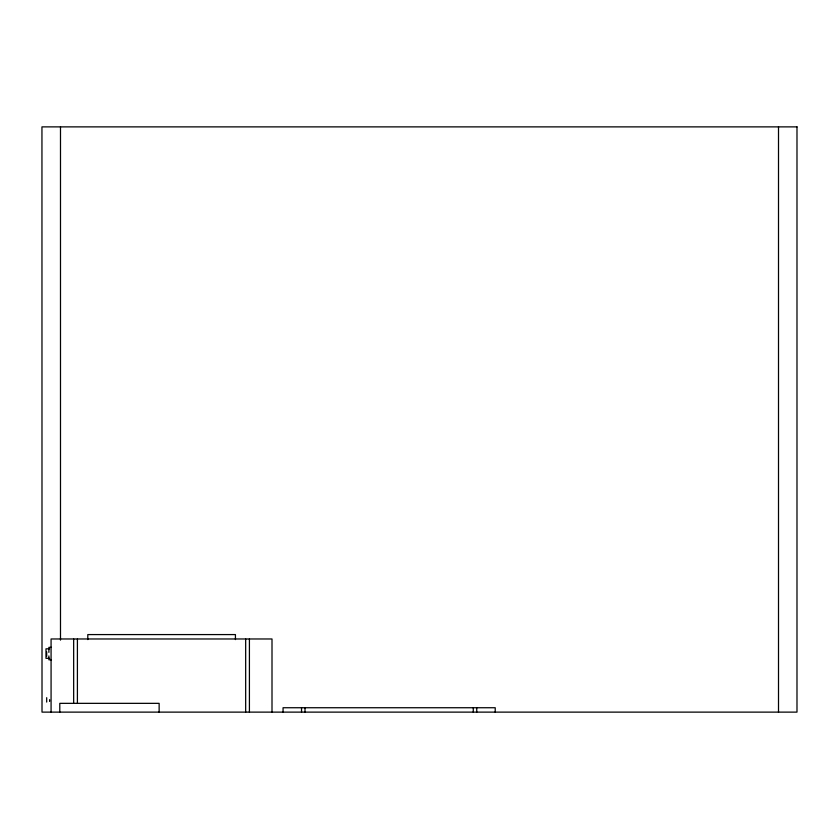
<?xml version="1.0" encoding="UTF-8"?>
<svg xmlns="http://www.w3.org/2000/svg" width="839" height="839" viewBox="0 0 839 839"><rect width="100%" height="100%" fill="white"/><g stroke="black" fill="none" stroke-linecap="round" stroke-linejoin="round"><path stroke-width="1.26" d="M51.41 647.362L48.882 647.362L48.882 652.385M49.627 648.82L45.988 648.82L45.988 658.332L49.627 658.332M51.41 659.79L48.882 659.79L48.882 655.951M778.508 126.878L778.508 712.122M495.22 712.122L495.22 707.738L283.058 707.738L283.058 712.122M476.741 707.738L476.741 712.122M473.269 707.738L473.269 712.122M305.008 707.738L305.008 712.122M301.537 707.738L301.537 712.122M272.004 712.122L272.004 638.972L51.074 638.972L51.074 712.122M249.414 638.972L249.414 712.122M245.67 638.972L245.67 712.122M235.434 639.591L235.434 634.578L87.801 634.578L87.801 639.591M159.137 712.122L159.137 703.344L59.789 703.344L59.789 712.122M77.408 638.972L77.408 702.977M73.664 638.972L73.664 702.977M60.492 126.878L60.492 640.115M49.616 699.653L49.616 700.481M49.616 700.89L49.616 701.425M46.69 651.882L46.69 656.266M46.69 697.681L46.69 702.075M797.05 126.878L41.95 126.878L42.013 712.122L796.987 712.122L796.987 126.878"/></g></svg>
